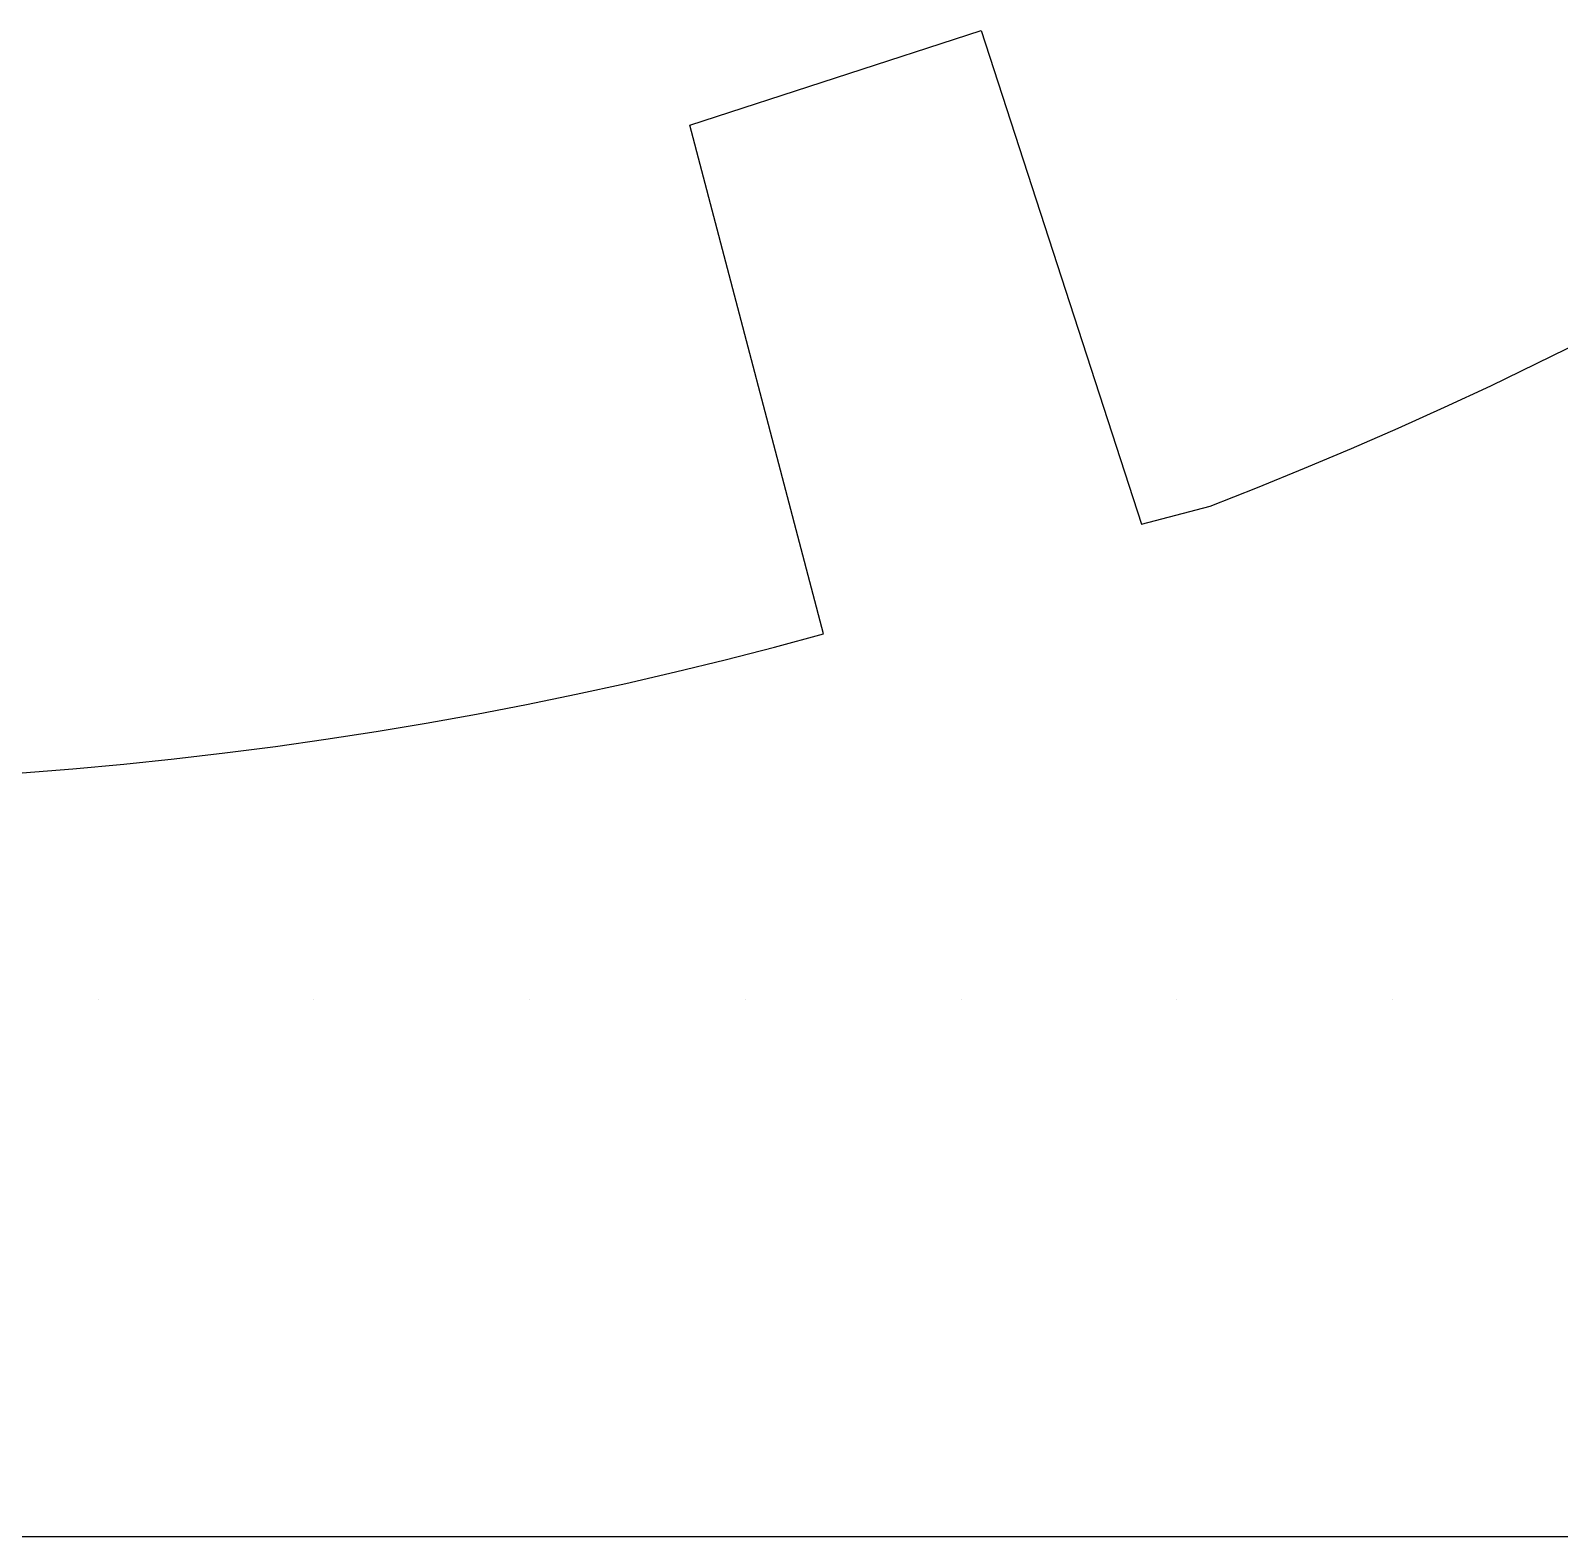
# Model space of a CAD drawing. Header units: metres. Extents: x 0 to 18, y 0 to 24.
# Drawn here: x 13.045 to 13.931, y 0 to 0.872 of the extents above; entities that cross this region are included whole.
import ezdxf

# ---------------------------------------------------------------- set-up
doc = ezdxf.new("R2010")
doc.units = ezdxf.units.M

msp = doc.modelspace()

# ---------------------------------------------------------------- linework, layer by layer
at = {"layer": 'annotation', "color": 1}
for p, q in [((13.084045, 0.310738), (13.084045, 0.310738)), ((13.084045, 0.310738), (13.084045, 0.310738)), ((13.084045, 0.310738), (13.084045, 0.310738)), ((13.084045, 0.310738), (13.084045, 0.310738)), ((13.084045, 0.310738), (13.084045, 0.310738)), ((13.084045, 0.310738), (13.084045, 0.310738)), ((13.084045, 0.310738), (13.084045, 0.310738)), ((13.084045, 0.310738), (13.084045, 0.310738)), ((13.084045, 0.310738), (13.084045, 0.310738)), ((13.084045, 0.310738), (13.084045, 0.310738)), ((13.084045, 0.310738), (13.084045, 0.310738)), ((13.084045, 0.310738), (13.084045, 0.310738)), ((13.084045, 0.310738), (13.084045, 0.310738)), ((13.084045, 0.310738), (13.084045, 0.310738)), ((13.084045, 0.310738), (13.084045, 0.310738)), ((13.084045, 0.310738), (13.084045, 0.310738)), ((13.084045, 0.310738), (13.084045, 0.310738)), ((13.084045, 0.310738), (13.084045, 0.310738)), ((13.084045, 0.310738), (13.084045, 0.310738)), ((13.084045, 0.310738), (13.084045, 0.310738)), ((13.084045, 0.310738), (13.084045, 0.310738)), ((13.084045, 0.310738), (13.084045, 0.310738)), ((13.084045, 0.310738), (13.084045, 0.310738)), ((13.084045, 0.310738), (13.084045, 0.310738)), ((13.084045, 0.310738), (13.084045, 0.310738)), ((13.084045, 0.310738), (13.084045, 0.310738)), ((13.084045, 0.310738), (13.084045, 0.310738)), ((13.084045, 0.310738), (13.084045, 0.310738)), ((13.084045, 0.310738), (13.084045, 0.310738)), ((13.084045, 0.310738), (13.084045, 0.310738)), ((13.084045, 0.310738), (13.084045, 0.310738)), ((13.084045, 0.310738), (13.084045, 0.310738)), ((13.084045, 0.310738), (13.084045, 0.310738)), ((13.084045, 0.310738), (13.084045, 0.310738)), ((13.084045, 0.310738), (13.084045, 0.310738)), ((13.084045, 0.310738), (13.084045, 0.310738)), ((13.084045, 0.310738), (13.084045, 0.310738)), ((13.084045, 0.310738), (13.084045, 0.310738)), ((13.084045, 0.310738), (13.084045, 0.310738)), ((13.084045, 0.310738), (13.084045, 0.310738)), ((13.084045, 0.310738), (13.084045, 0.310738)), ((13.084045, 0.310738), (13.084045, 0.310738)), ((13.084045, 0.310738), (13.084045, 0.310738)), ((13.084045, 0.310738), (13.084045, 0.310738)), ((13.084045, 0.310738), (13.084045, 0.310738)), ((13.084045, 0.310738), (13.084045, 0.310738)), ((13.084045, 0.310738), (13.084045, 0.310738)), ((13.084045, 0.310738), (13.084045, 0.310738)), ((13.084045, 0.310738), (13.084045, 0.310738)), ((13.084045, 0.310738), (13.084045, 0.310738)), ((13.084045, 0.310738), (13.084045, 0.310738)), ((13.084045, 0.310738), (13.084045, 0.310738)), ((13.084045, 0.310738), (13.084045, 0.310738)), ((13.084045, 0.310738), (13.084045, 0.310738)), ((13.084045, 0.310738), (13.084045, 0.310738)), ((13.084045, 0.310738), (13.084045, 0.310738)), ((13.084045, 0.310738), (13.084045, 0.310738)), ((13.084045, 0.310738), (13.084045, 0.310738)), ((13.084045, 0.310738), (13.084045, 0.310738)), ((13.084045, 0.310738), (13.084045, 0.310738)), ((13.084045, 0.310738), (13.084045, 0.310738)), ((13.084045, 0.310738), (13.084045, 0.310738)), ((13.084045, 0.310738), (13.084045, 0.310738)), ((13.084045, 0.310738), (13.084045, 0.310738)), ((13.084045, 0.310738), (13.084045, 0.310738)), ((13.084045, 0.310738), (13.084045, 0.310738)), ((13.084045, 0.310738), (13.084045, 0.310738)), ((13.084045, 0.310738), (13.084045, 0.310738)), ((13.084045, 0.310738), (13.084045, 0.310738)), ((13.084045, 0.310738), (13.084045, 0.310738)), ((13.084045, 0.310738), (13.084045, 0.310738)), ((13.084045, 0.310738), (13.084045, 0.310738)), ((13.084045, 0.310738), (13.084045, 0.310738)), ((13.084045, 0.310738), (13.084045, 0.310738)), ((13.084045, 0.310738), (13.084045, 0.310738)), ((13.084045, 0.310738), (13.084045, 0.310738)), ((13.209045, 0.310738), (13.209045, 0.310738)), ((13.209045, 0.310738), (13.209045, 0.310738)), ((13.209045, 0.310738), (13.209045, 0.310738)), ((13.209045, 0.310738), (13.209045, 0.310738)), ((13.209045, 0.310738), (13.209045, 0.310738)), ((13.209045, 0.310738), (13.209045, 0.310738)), ((13.209045, 0.310738), (13.209045, 0.310738)), ((13.209045, 0.310738), (13.209045, 0.310738)), ((13.209045, 0.310738), (13.209045, 0.310738)), ((13.209045, 0.310738), (13.209045, 0.310738)), ((13.209045, 0.310738), (13.209045, 0.310738)), ((13.209045, 0.310738), (13.209045, 0.310738)), ((13.209045, 0.310738), (13.209045, 0.310738)), ((13.209045, 0.310738), (13.209045, 0.310738)), ((13.209045, 0.310738), (13.209045, 0.310738)), ((13.209045, 0.310738), (13.209045, 0.310738)), ((13.209045, 0.310738), (13.209045, 0.310738)), ((13.209045, 0.310738), (13.209045, 0.310738)), ((13.209045, 0.310738), (13.209045, 0.310738)), ((13.209045, 0.310738), (13.209045, 0.310738)), ((13.209045, 0.310738), (13.209045, 0.310738)), ((13.209045, 0.310738), (13.209045, 0.310738)), ((13.209045, 0.310738), (13.209045, 0.310738)), ((13.209045, 0.310738), (13.209045, 0.310738)), ((13.209045, 0.310738), (13.209045, 0.310738)), ((13.209045, 0.310738), (13.209045, 0.310738)), ((13.209045, 0.310738), (13.209045, 0.310738)), ((13.209045, 0.310738), (13.209045, 0.310738)), ((13.209045, 0.310738), (13.209045, 0.310738)), ((13.209045, 0.310738), (13.209045, 0.310738)), ((13.209045, 0.310738), (13.209045, 0.310738)), ((13.209045, 0.310738), (13.209045, 0.310738)), ((13.209045, 0.310738), (13.209045, 0.310738)), ((13.209045, 0.310738), (13.209045, 0.310738)), ((13.209045, 0.310738), (13.209045, 0.310738)), ((13.209045, 0.310738), (13.209045, 0.310738)), ((13.209045, 0.310738), (13.209045, 0.310738)), ((13.209045, 0.310738), (13.209045, 0.310738)), ((13.209045, 0.310738), (13.209045, 0.310738)), ((13.209045, 0.310738), (13.209045, 0.310738)), ((13.209045, 0.310738), (13.209045, 0.310738)), ((13.209045, 0.310738), (13.209045, 0.310738)), ((13.209045, 0.310738), (13.209045, 0.310738)), ((13.209045, 0.310738), (13.209045, 0.310738)), ((13.209045, 0.310738), (13.209045, 0.310738)), ((13.209045, 0.310738), (13.209045, 0.310738)), ((13.209045, 0.310738), (13.209045, 0.310738)), ((13.209045, 0.310738), (13.209045, 0.310738)), ((13.209045, 0.310738), (13.209045, 0.310738)), ((13.209045, 0.310738), (13.209045, 0.310738)), ((13.209045, 0.310738), (13.209045, 0.310738)), ((13.209045, 0.310738), (13.209045, 0.310738)), ((13.209045, 0.310738), (13.209045, 0.310738)), ((13.209045, 0.310738), (13.209045, 0.310738)), ((13.209045, 0.310738), (13.209045, 0.310738)), ((13.209045, 0.310738), (13.209045, 0.310738)), ((13.209045, 0.310738), (13.209045, 0.310738)), ((13.209045, 0.310738), (13.209045, 0.310738)), ((13.209045, 0.310738), (13.209045, 0.310738)), ((13.209045, 0.310738), (13.209045, 0.310738)), ((13.209045, 0.310738), (13.209045, 0.310738)), ((13.209045, 0.310738), (13.209045, 0.310738)), ((13.209045, 0.310738), (13.209045, 0.310738)), ((13.209045, 0.310738), (13.209045, 0.310738)), ((13.209045, 0.310738), (13.209045, 0.310738)), ((13.209045, 0.310738), (13.209045, 0.310738)), ((13.209045, 0.310738), (13.209045, 0.310738)), ((13.209045, 0.310738), (13.209045, 0.310738)), ((13.209045, 0.310738), (13.209045, 0.310738)), ((13.209045, 0.310738), (13.209045, 0.310738)), ((13.209045, 0.310738), (13.209045, 0.310738)), ((13.209045, 0.310738), (13.209045, 0.310738)), ((13.209045, 0.310738), (13.209045, 0.310738)), ((13.209045, 0.310738), (13.209045, 0.310738)), ((13.209045, 0.310738), (13.209045, 0.310738)), ((13.209045, 0.310738), (13.209045, 0.310738)), ((13.209045, 0.310738), (13.209045, 0.310738)), ((13.209045, 0.310738), (13.209045, 0.310738)), ((13.209045, 0.310738), (13.209045, 0.310738)), ((13.209045, 0.310738), (13.209045, 0.310738)), ((13.209045, 0.310738), (13.209045, 0.310738)), ((13.209045, 0.310738), (13.209045, 0.310738)), ((13.334045, 0.310738), (13.334045, 0.310738)), ((13.334045, 0.310738), (13.334045, 0.310738)), ((13.334045, 0.310738), (13.334045, 0.310738)), ((13.334045, 0.310738), (13.334045, 0.310738)), ((13.334045, 0.310738), (13.334045, 0.310738)), ((13.334045, 0.310738), (13.334045, 0.310738)), ((13.334045, 0.310738), (13.334045, 0.310738)), ((13.334045, 0.310738), (13.334045, 0.310738)), ((13.334045, 0.310738), (13.334045, 0.310738)), ((13.334045, 0.310738), (13.334045, 0.310738)), ((13.334045, 0.310738), (13.334045, 0.310738)), ((13.334045, 0.310738), (13.334045, 0.310738)), ((13.334045, 0.310738), (13.334045, 0.310738)), ((13.334045, 0.310738), (13.334045, 0.310738)), ((13.334045, 0.310738), (13.334045, 0.310738)), ((13.334045, 0.310738), (13.334045, 0.310738)), ((13.334045, 0.310738), (13.334045, 0.310738)), ((13.334045, 0.310738), (13.334045, 0.310738)), ((13.334045, 0.310738), (13.334045, 0.310738)), ((13.334045, 0.310738), (13.334045, 0.310738)), ((13.334045, 0.310738), (13.334045, 0.310738)), ((13.334045, 0.310738), (13.334045, 0.310738)), ((13.334045, 0.310738), (13.334045, 0.310738)), ((13.334045, 0.310738), (13.334045, 0.310738)), ((13.334045, 0.310738), (13.334045, 0.310738)), ((13.334045, 0.310738), (13.334045, 0.310738)), ((13.334045, 0.310738), (13.334045, 0.310738)), ((13.334045, 0.310738), (13.334045, 0.310738)), ((13.334045, 0.310738), (13.334045, 0.310738)), ((13.334045, 0.310738), (13.334045, 0.310738)), ((13.334045, 0.310738), (13.334045, 0.310738)), ((13.334045, 0.310738), (13.334045, 0.310738)), ((13.334045, 0.310738), (13.334045, 0.310738)), ((13.334045, 0.310738), (13.334045, 0.310738)), ((13.334045, 0.310738), (13.334045, 0.310738)), ((13.334045, 0.310738), (13.334045, 0.310738)), ((13.334045, 0.310738), (13.334045, 0.310738)), ((13.334045, 0.310738), (13.334045, 0.310738)), ((13.334045, 0.310738), (13.334045, 0.310738)), ((13.334045, 0.310738), (13.334045, 0.310738)), ((13.334045, 0.310738), (13.334045, 0.310738)), ((13.334045, 0.310738), (13.334045, 0.310738)), ((13.334045, 0.310738), (13.334045, 0.310738)), ((13.334045, 0.310738), (13.334045, 0.310738)), ((13.334045, 0.310738), (13.334045, 0.310738)), ((13.334045, 0.310738), (13.334045, 0.310738)), ((13.334045, 0.310738), (13.334045, 0.310738)), ((13.334045, 0.310738), (13.334045, 0.310738)), ((13.334045, 0.310738), (13.334045, 0.310738)), ((13.334045, 0.310738), (13.334045, 0.310738)), ((13.334045, 0.310738), (13.334045, 0.310738)), ((13.334045, 0.310738), (13.334045, 0.310738)), ((13.334045, 0.310738), (13.334045, 0.310738)), ((13.334045, 0.310738), (13.334045, 0.310738)), ((13.459045, 0.310738), (13.459045, 0.310738)), ((13.459045, 0.310738), (13.459045, 0.310738)), ((13.459045, 0.310738), (13.459045, 0.310738)), ((13.459045, 0.310738), (13.459045, 0.310738)), ((13.459045, 0.310738), (13.459045, 0.310738)), ((13.459045, 0.310738), (13.459045, 0.310738)), ((13.459045, 0.310738), (13.459045, 0.310738)), ((13.459045, 0.310738), (13.459045, 0.310738)), ((13.459045, 0.310738), (13.459045, 0.310738)), ((13.459045, 0.310738), (13.459045, 0.310738)), ((13.459045, 0.310738), (13.459045, 0.310738)), ((13.459045, 0.310738), (13.459045, 0.310738)), ((13.459045, 0.310738), (13.459045, 0.310738)), ((13.459045, 0.310738), (13.459045, 0.310738)), ((13.459045, 0.310738), (13.459045, 0.310738)), ((13.459045, 0.310738), (13.459045, 0.310738)), ((13.459045, 0.310738), (13.459045, 0.310738)), ((13.459045, 0.310738), (13.459045, 0.310738)), ((13.459045, 0.310738), (13.459045, 0.310738)), ((13.459045, 0.310738), (13.459045, 0.310738)), ((13.459045, 0.310738), (13.459045, 0.310738)), ((13.459045, 0.310738), (13.459045, 0.310738)), ((13.459045, 0.310738), (13.459045, 0.310738)), ((13.459045, 0.310738), (13.459045, 0.310738)), ((13.459045, 0.310738), (13.459045, 0.310738)), ((13.459045, 0.310738), (13.459045, 0.310738)), ((13.459045, 0.310738), (13.459045, 0.310738)), ((13.459045, 0.310738), (13.459045, 0.310738)), ((13.459045, 0.310738), (13.459045, 0.310738)), ((13.459045, 0.310738), (13.459045, 0.310738)), ((13.459045, 0.310738), (13.459045, 0.310738)), ((13.459045, 0.310738), (13.459045, 0.310738)), ((13.459045, 0.310738), (13.459045, 0.310738)), ((13.459045, 0.310738), (13.459045, 0.310738)), ((13.459045, 0.310738), (13.459045, 0.310738)), ((13.459045, 0.310738), (13.459045, 0.310738)), ((13.459045, 0.310738), (13.459045, 0.310738)), ((13.459045, 0.310738), (13.459045, 0.310738)), ((13.459045, 0.310738), (13.459045, 0.310738)), ((13.459045, 0.310738), (13.459045, 0.310738)), ((13.459045, 0.310738), (13.459045, 0.310738)), ((13.459045, 0.310738), (13.459045, 0.310738)), ((13.459045, 0.310738), (13.459045, 0.310738)), ((13.584045, 0.310738), (13.584045, 0.310738)), ((13.584045, 0.310738), (13.584045, 0.310738)), ((13.584045, 0.310738), (13.584045, 0.310738)), ((13.584045, 0.310738), (13.584045, 0.310738)), ((13.584045, 0.310738), (13.584045, 0.310738)), ((13.584045, 0.310738), (13.584045, 0.310738)), ((13.584045, 0.310738), (13.584045, 0.310738)), ((13.584045, 0.310738), (13.584045, 0.310738)), ((13.584045, 0.310738), (13.584045, 0.310738)), ((13.584045, 0.310738), (13.584045, 0.310738)), ((13.584045, 0.310738), (13.584045, 0.310738)), ((13.584045, 0.310738), (13.584045, 0.310738)), ((13.584045, 0.310738), (13.584045, 0.310738)), ((13.584045, 0.310738), (13.584045, 0.310738)), ((13.584045, 0.310738), (13.584045, 0.310738)), ((13.584045, 0.310738), (13.584045, 0.310738)), ((13.584045, 0.310738), (13.584045, 0.310738)), ((13.584045, 0.310738), (13.584045, 0.310738)), ((13.584045, 0.310738), (13.584045, 0.310738)), ((13.584045, 0.310738), (13.584045, 0.310738)), ((13.584045, 0.310738), (13.584045, 0.310738)), ((13.584045, 0.310738), (13.584045, 0.310738)), ((13.584045, 0.310738), (13.584045, 0.310738)), ((13.584045, 0.310738), (13.584045, 0.310738)), ((13.584045, 0.310738), (13.584045, 0.310738)), ((13.584045, 0.310738), (13.584045, 0.310738)), ((13.584045, 0.310738), (13.584045, 0.310738)), ((13.584045, 0.310738), (13.584045, 0.310738)), ((13.584045, 0.310738), (13.584045, 0.310738)), ((13.584045, 0.310738), (13.584045, 0.310738)), ((13.584045, 0.310738), (13.584045, 0.310738)), ((13.584045, 0.310738), (13.584045, 0.310738)), ((13.584045, 0.310738), (13.584045, 0.310738)), ((13.584045, 0.310738), (13.584045, 0.310738)), ((13.584045, 0.310738), (13.584045, 0.310738)), ((13.584045, 0.310738), (13.584045, 0.310738)), ((13.584045, 0.310738), (13.584045, 0.310738)), ((13.584045, 0.310738), (13.584045, 0.310738)), ((13.584045, 0.310738), (13.584045, 0.310738)), ((13.584045, 0.310738), (13.584045, 0.310738)), ((13.584045, 0.310738), (13.584045, 0.310738)), ((13.584045, 0.310738), (13.584045, 0.310738)), ((13.584045, 0.310738), (13.584045, 0.310738)), ((13.584045, 0.310738), (13.584045, 0.310738)), ((13.584045, 0.310738), (13.584045, 0.310738)), ((13.584045, 0.310738), (13.584045, 0.310738)), ((13.584045, 0.310738), (13.584045, 0.310738)), ((13.584045, 0.310738), (13.584045, 0.310738)), ((13.584045, 0.310738), (13.584045, 0.310738)), ((13.584045, 0.310738), (13.584045, 0.310738)), ((13.584045, 0.310738), (13.584045, 0.310738)), ((13.584045, 0.310738), (13.584045, 0.310738)), ((13.584045, 0.310738), (13.584045, 0.310738)), ((13.584045, 0.310738), (13.584045, 0.310738)), ((13.584045, 0.310738), (13.584045, 0.310738)), ((13.584045, 0.310738), (13.584045, 0.310738)), ((13.584045, 0.310738), (13.584045, 0.310738)), ((13.584045, 0.310738), (13.584045, 0.310738)), ((13.584045, 0.310738), (13.584045, 0.310738)), ((13.584045, 0.310738), (13.584045, 0.310738)), ((13.584045, 0.310738), (13.584045, 0.310738)), ((13.584045, 0.310738), (13.584045, 0.310738)), ((13.584045, 0.310738), (13.584045, 0.310738)), ((13.584045, 0.310738), (13.584045, 0.310738)), ((13.584045, 0.310738), (13.584045, 0.310738)), ((13.584045, 0.310738), (13.584045, 0.310738)), ((13.584045, 0.310738), (13.584045, 0.310738)), ((13.584045, 0.310738), (13.584045, 0.310738)), ((13.584045, 0.310738), (13.584045, 0.310738)), ((13.584045, 0.310738), (13.584045, 0.310738)), ((13.584045, 0.310738), (13.584045, 0.310738)), ((13.584045, 0.310738), (13.584045, 0.310738)), ((13.584045, 0.310738), (13.584045, 0.310738)), ((13.584045, 0.310738), (13.584045, 0.310738)), ((13.584045, 0.310738), (13.584045, 0.310738)), ((13.584045, 0.310738), (13.584045, 0.310738)), ((13.584045, 0.310738), (13.584045, 0.310738)), ((13.584045, 0.310738), (13.584045, 0.310738)), ((13.584045, 0.310738), (13.584045, 0.310738)), ((13.584045, 0.310738), (13.584045, 0.310738)), ((13.584045, 0.310738), (13.584045, 0.310738)), ((13.584045, 0.310738), (13.584045, 0.310738)), ((13.584045, 0.310738), (13.584045, 0.310738)), ((13.584045, 0.310738), (13.584045, 0.310738)), ((13.584045, 0.310738), (13.584045, 0.310738)), ((13.584045, 0.310738), (13.584045, 0.310738)), ((13.584045, 0.310738), (13.584045, 0.310738)), ((13.584045, 0.310738), (13.584045, 0.310738)), ((13.584045, 0.310738), (13.584045, 0.310738)), ((13.584045, 0.310738), (13.584045, 0.310738)), ((13.584045, 0.310738), (13.584045, 0.310738)), ((13.584045, 0.310738), (13.584045, 0.310738)), ((13.584045, 0.310738), (13.584045, 0.310738)), ((13.584045, 0.310738), (13.584045, 0.310738)), ((13.584045, 0.310738), (13.584045, 0.310738)), ((13.584045, 0.310738), (13.584045, 0.310738)), ((13.709045, 0.310738), (13.709045, 0.310738)), ((13.709045, 0.310738), (13.709045, 0.310738)), ((13.709045, 0.310738), (13.709045, 0.310738)), ((13.709045, 0.310738), (13.709045, 0.310738)), ((13.709045, 0.310738), (13.709045, 0.310738)), ((13.709045, 0.310738), (13.709045, 0.310738)), ((13.709045, 0.310738), (13.709045, 0.310738)), ((13.709045, 0.310738), (13.709045, 0.310738)), ((13.709045, 0.310738), (13.709045, 0.310738)), ((13.709045, 0.310738), (13.709045, 0.310738)), ((13.709045, 0.310738), (13.709045, 0.310738)), ((13.709045, 0.310738), (13.709045, 0.310738)), ((13.709045, 0.310738), (13.709045, 0.310738)), ((13.709045, 0.310738), (13.709045, 0.310738)), ((13.709045, 0.310738), (13.709045, 0.310738)), ((13.709045, 0.310738), (13.709045, 0.310738)), ((13.709045, 0.310738), (13.709045, 0.310738)), ((13.709045, 0.310738), (13.709045, 0.310738)), ((13.709045, 0.310738), (13.709045, 0.310738)), ((13.709045, 0.310738), (13.709045, 0.310738)), ((13.709045, 0.310738), (13.709045, 0.310738)), ((13.709045, 0.310738), (13.709045, 0.310738)), ((13.709045, 0.310738), (13.709045, 0.310738)), ((13.709045, 0.310738), (13.709045, 0.310738)), ((13.709045, 0.310738), (13.709045, 0.310738)), ((13.709045, 0.310738), (13.709045, 0.310738)), ((13.709045, 0.310738), (13.709045, 0.310738)), ((13.709045, 0.310738), (13.709045, 0.310738)), ((13.709045, 0.310738), (13.709045, 0.310738)), ((13.709045, 0.310738), (13.709045, 0.310738)), ((13.709045, 0.310738), (13.709045, 0.310738)), ((13.709045, 0.310738), (13.709045, 0.310738)), ((13.709045, 0.310738), (13.709045, 0.310738)), ((13.709045, 0.310738), (13.709045, 0.310738)), ((13.709045, 0.310738), (13.709045, 0.310738)), ((13.709045, 0.310738), (13.709045, 0.310738)), ((13.709045, 0.310738), (13.709045, 0.310738)), ((13.709045, 0.310738), (13.709045, 0.310738)), ((13.709045, 0.310738), (13.709045, 0.310738)), ((13.709045, 0.310738), (13.709045, 0.310738)), ((13.709045, 0.310738), (13.709045, 0.310738)), ((13.709045, 0.310738), (13.709045, 0.310738)), ((13.709045, 0.310738), (13.709045, 0.310738)), ((13.709045, 0.310738), (13.709045, 0.310738)), ((13.709045, 0.310738), (13.709045, 0.310738)), ((13.709045, 0.310738), (13.709045, 0.310738)), ((13.709045, 0.310738), (13.709045, 0.310738)), ((13.709045, 0.310738), (13.709045, 0.310738)), ((13.709045, 0.310738), (13.709045, 0.310738)), ((13.709045, 0.310738), (13.709045, 0.310738)), ((13.709045, 0.310738), (13.709045, 0.310738)), ((13.709045, 0.310738), (13.709045, 0.310738)), ((13.709045, 0.310738), (13.709045, 0.310738)), ((13.709045, 0.310738), (13.709045, 0.310738)), ((13.709045, 0.310738), (13.709045, 0.310738)), ((13.709045, 0.310738), (13.709045, 0.310738)), ((13.709045, 0.310738), (13.709045, 0.310738)), ((13.709045, 0.310738), (13.709045, 0.310738)), ((13.709045, 0.310738), (13.709045, 0.310738)), ((13.709045, 0.310738), (13.709045, 0.310738)), ((13.709045, 0.310738), (13.709045, 0.310738)), ((13.709045, 0.310738), (13.709045, 0.310738)), ((13.709045, 0.310738), (13.709045, 0.310738)), ((13.709045, 0.310738), (13.709045, 0.310738)), ((13.709045, 0.310738), (13.709045, 0.310738)), ((13.709045, 0.310738), (13.709045, 0.310738)), ((13.709045, 0.310738), (13.709045, 0.310738)), ((13.709045, 0.310738), (13.709045, 0.310738)), ((13.709045, 0.310738), (13.709045, 0.310738)), ((13.709045, 0.310738), (13.709045, 0.310738)), ((13.709045, 0.310738), (13.709045, 0.310738)), ((13.709045, 0.310738), (13.709045, 0.310738)), ((13.709045, 0.310738), (13.709045, 0.310738)), ((13.709045, 0.310738), (13.709045, 0.310738)), ((13.709045, 0.310738), (13.709045, 0.310738)), ((13.709045, 0.310738), (13.709045, 0.310738)), ((13.709045, 0.310738), (13.709045, 0.310738)), ((13.834045, 0.310738), (13.834045, 0.310738)), ((13.834045, 0.310738), (13.834045, 0.310738)), ((13.834045, 0.310738), (13.834045, 0.310738)), ((13.834045, 0.310738), (13.834045, 0.310738)), ((13.834045, 0.310738), (13.834045, 0.310738)), ((13.834045, 0.310738), (13.834045, 0.310738)), ((13.834045, 0.310738), (13.834045, 0.310738)), ((13.834045, 0.310738), (13.834045, 0.310738)), ((13.834045, 0.310738), (13.834045, 0.310738)), ((13.834045, 0.310738), (13.834045, 0.310738)), ((13.834045, 0.310738), (13.834045, 0.310738)), ((13.834045, 0.310738), (13.834045, 0.310738)), ((13.834045, 0.310738), (13.834045, 0.310738)), ((13.834045, 0.310738), (13.834045, 0.310738)), ((13.834045, 0.310738), (13.834045, 0.310738)), ((13.834045, 0.310738), (13.834045, 0.310738)), ((13.834045, 0.310738), (13.834045, 0.310738)), ((13.834045, 0.310738), (13.834045, 0.310738)), ((13.834045, 0.310738), (13.834045, 0.310738)), ((13.834045, 0.310738), (13.834045, 0.310738)), ((13.834045, 0.310738), (13.834045, 0.310738)), ((13.834045, 0.310738), (13.834045, 0.310738)), ((13.834045, 0.310738), (13.834045, 0.310738)), ((13.834045, 0.310738), (13.834045, 0.310738)), ((13.834045, 0.310738), (13.834045, 0.310738)), ((13.834045, 0.310738), (13.834045, 0.310738)), ((13.834045, 0.310738), (13.834045, 0.310738)), ((13.834045, 0.310738), (13.834045, 0.310738)), ((13.834045, 0.310738), (13.834045, 0.310738)), ((13.834045, 0.310738), (13.834045, 0.310738)), ((13.834045, 0.310738), (13.834045, 0.310738)), ((13.834045, 0.310738), (13.834045, 0.310738)), ((13.834045, 0.310738), (13.834045, 0.310738)), ((13.834045, 0.310738), (13.834045, 0.310738)), ((13.834045, 0.310738), (13.834045, 0.310738)), ((13.834045, 0.310738), (13.834045, 0.310738)), ((13.834045, 0.310738), (13.834045, 0.310738)), ((13.834045, 0.310738), (13.834045, 0.310738)), ((13.834045, 0.310738), (13.834045, 0.310738)), ((13.834045, 0.310738), (13.834045, 0.310738)), ((13.834045, 0.310738), (13.834045, 0.310738)), ((13.834045, 0.310738), (13.834045, 0.310738)), ((13.834045, 0.310738), (13.834045, 0.310738)), ((13.834045, 0.310738), (13.834045, 0.310738)), ((13.834045, 0.310738), (13.834045, 0.310738)), ((13.834045, 0.310738), (13.834045, 0.310738)), ((13.834045, 0.310738), (13.834045, 0.310738)), ((13.834045, 0.310738), (13.834045, 0.310738)), ((13.834045, 0.310738), (13.834045, 0.310738)), ((13.834045, 0.310738), (13.834045, 0.310738)), ((13.834045, 0.310738), (13.834045, 0.310738)), ((13.834045, 0.310738), (13.834045, 0.310738)), ((13.834045, 0.310738), (13.834045, 0.310738)), ((13.834045, 0.310738), (13.834045, 0.310738)), ((13.834045, 0.310738), (13.834045, 0.310738)), ((13.834045, 0.310738), (13.834045, 0.310738)), ((13.834045, 0.310738), (13.834045, 0.310738)), ((13.834045, 0.310738), (13.834045, 0.310738)), ((13.834045, 0.310738), (13.834045, 0.310738)), ((13.834045, 0.310738), (13.834045, 0.310738)), ((13.834045, 0.310738), (13.834045, 0.310738)), ((13.834045, 0.310738), (13.834045, 0.310738)), ((13.834045, 0.310738), (13.834045, 0.310738)), ((13.834045, 0.310738), (13.834045, 0.310738)), ((13.834045, 0.310738), (13.834045, 0.310738)), ((13.834045, 0.310738), (13.834045, 0.310738)), ((13.834045, 0.310738), (13.834045, 0.310738)), ((13.834045, 0.310738), (13.834045, 0.310738)), ((13.834045, 0.310738), (13.834045, 0.310738)), ((13.834045, 0.310738), (13.834045, 0.310738)), ((13.834045, 0.310738), (13.834045, 0.310738)), ((13.834045, 0.310738), (13.834045, 0.310738)), ((13.834045, 0.310738), (13.834045, 0.310738)), ((13.834045, 0.310738), (13.834045, 0.310738)), ((13.834045, 0.310738), (13.834045, 0.310738)), ((13.834045, 0.310738), (13.834045, 0.310738)), ((13.834045, 0.310738), (13.834045, 0.310738))]:
    msp.add_line(p, q, dxfattribs=at)
at = {"layer": 'boundary', "color": 5}
for p, q in [((13.426957, 0.81741), (13.59577, 0.872261)), ((13.59577, 0.872261), (13.688643, 0.586427)), ((13.504345, 0.522815), (13.426957, 0.81741)), ((13.917615, 0.679329), (13.944058, 0.692428)), ((13.891023, 0.666559), (13.917615, 0.679329)), ((13.864284, 0.654101), (13.891023, 0.666559)), ((13.837381, 0.641985), (13.864284, 0.654101)), ((13.810346, 0.630185), (13.837381, 0.641985)), ((13.783151, 0.618729), (13.810346, 0.630185)), ((13.755831, 0.607614), (13.783151, 0.618729)), ((13.728371, 0.596827), (13.755831, 0.607614)), ((13.688643, 0.586427), (13.728371, 0.596827)), ((13.475867, 0.515119), (13.504345, 0.522815)), ((13.447289, 0.507782), (13.475867, 0.515119)), ((13.41863, 0.500787), (13.447289, 0.507782)), ((13.389889, 0.494143), (13.41863, 0.500787)), ((13.332156, 0.481926), (13.361063, 0.487854)), ((13.361063, 0.487854), (13.389889, 0.494143)), ((13.303185, 0.476349), (13.332156, 0.481926)), ((13.245061, 0.466268), (13.274149, 0.471126)), ((13.274149, 0.471126), (13.303185, 0.476349)), ((13.186692, 0.457604), (13.215893, 0.461753)), ((13.215893, 0.461753), (13.245061, 0.466268)), ((13.128127, 0.450379), (13.157425, 0.453811)), ((13.157425, 0.453811), (13.186692, 0.457604)), ((13.039996, 0.442254), (13.06941, 0.444601)), ((13.06941, 0.444601), (13.098792, 0.447309)), ((13.098792, 0.447309), (13.128127, 0.450379))]:
    msp.add_line(p, q, dxfattribs=at)
at = {"layer": 'frame', "color": 5}
msp.add_line((0, 0), (18, 0), dxfattribs=at)

doc.saveas('drawing.dxf')
